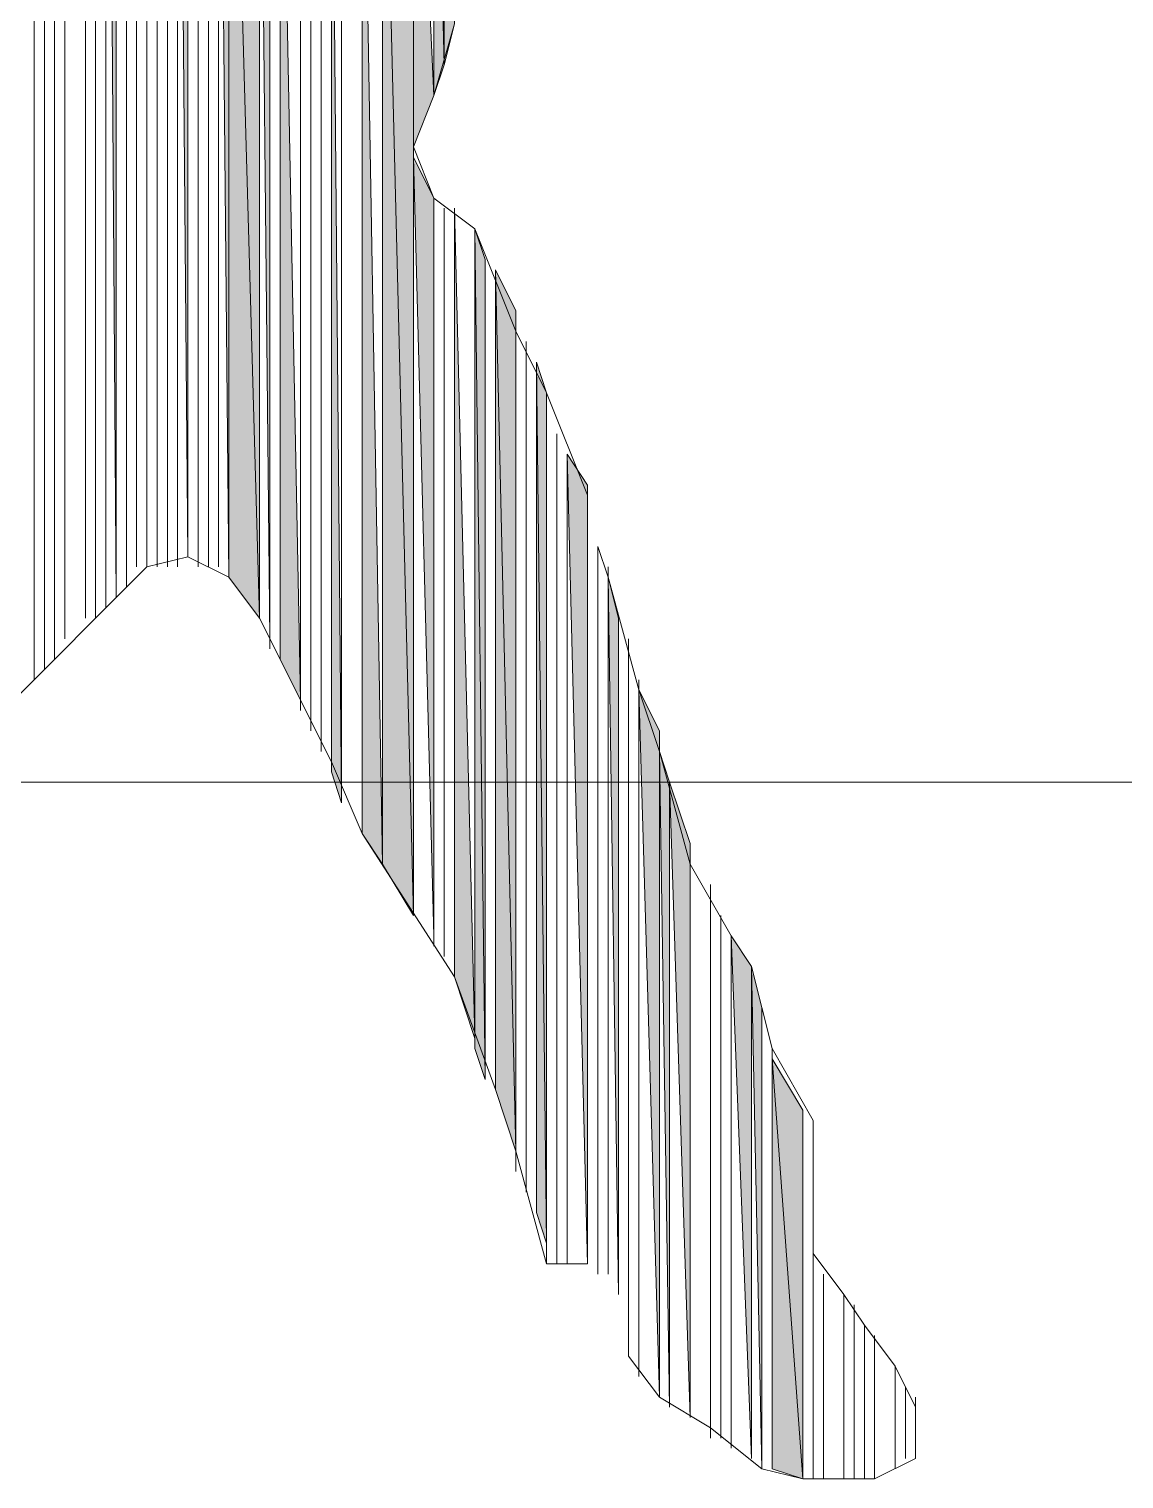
# Model space of a CAD drawing. Header units: millimetres. Extents: x -30643 to 86172, y -19411 to 63186.
# Drawn here: x 83852.7 to 83927.9, y -1754.7 to -1655.1 of the extents above; entities that cross this region are included whole.
import ezdxf

# ---------------------------------------------------------------- set-up
doc = ezdxf.new("R2010")
doc.units = ezdxf.units.MM

msp = doc.modelspace()

# ---------------------------------------------------------------- hatches: boundary and pattern name
h = msp.add_hatch(color=0)
h.dxf.hatch_style = 2
h.paths.add_polyline_path([(83858.666, -1694.141), (83858.666, -1595.626), (83857.963, -1592.107)])
h = msp.add_hatch(color=0)
h.dxf.hatch_style = 2
h.paths.add_polyline_path([(83863.592, -1691.326), (83863.592, -1611.81), (83862.888, -1608.292)])
h = msp.add_hatch(color=0)
h.dxf.hatch_style = 2
h.paths.add_polyline_path([(83866.407, -1692.733), (83866.407, -1620.255), (83865.703, -1617.44)])
h = msp.add_hatch(color=0)
h.dxf.hatch_style = 2
h.paths.add_polyline_path([(83866.407, -1692.733), (83868.518, -1695.548), (83866.407, -1620.958)])
h = msp.add_hatch(color=0)
h.dxf.hatch_style = 2
h.paths.add_polyline_path([(83868.518, -1695.548), (83868.518, -1626.588), (83866.407, -1620.958)])
h = msp.add_hatch(color=0)
h.dxf.hatch_style = 2
h.paths.add_polyline_path([(83869.222, -1696.956), (83869.222, -1628.699), (83868.518, -1626.588)])
h = msp.add_hatch(color=0)
h.dxf.hatch_style = 2
h.paths.add_polyline_path([(83880.48, -1659.661), (83881.184, -1657.549), (83880.48, -1628.699)])
h = msp.add_hatch(color=0)
h.dxf.hatch_style = 2
h.paths.add_polyline_path([(83881.184, -1657.549), (83881.888, -1654.735), (83881.184, -1628.699)])
h = msp.add_hatch(color=0)
h.dxf.hatch_style = 2
h.paths.add_polyline_path([(83869.925, -1698.363), (83871.333, -1701.178), (83869.925, -1629.402)])
h = msp.add_hatch(color=0)
h.dxf.hatch_style = 2
h.paths.add_polyline_path([(83879.073, -1715.955), (83879.073, -1629.402), (83876.962, -1630.81)])
h = msp.add_hatch(color=0)
h.dxf.hatch_style = 2
h.paths.add_polyline_path([(83879.073, -1663.179), (83880.48, -1659.661), (83879.073, -1629.402)])
h = msp.add_hatch(color=0)
h.dxf.hatch_style = 2
h.paths.add_polyline_path([(83876.962, -1712.437), (83879.073, -1715.955), (83876.962, -1630.81)])
h = msp.add_hatch(color=0)
h.dxf.hatch_style = 2
h.paths.add_polyline_path([(83873.444, -1706.103), (83874.147, -1708.214), (83873.444, -1631.514)])
h = msp.add_hatch(color=0)
h.dxf.hatch_style = 2
h.paths.add_polyline_path([(83875.555, -1710.326), (83876.962, -1712.437), (83875.555, -1631.514)])
h = msp.add_hatch(color=0)
h.dxf.hatch_style = 2
h.paths.add_polyline_path([(83880.48, -1717.362), (83880.48, -1666.697), (83879.073, -1663.883)])
h = msp.add_hatch(color=0)
h.dxf.hatch_style = 2
h.paths.add_polyline_path([(83881.888, -1720.177), (83883.295, -1724.399), (83881.888, -1667.401)])
h = msp.add_hatch(color=0)
h.dxf.hatch_style = 2
h.paths.add_polyline_path([(83883.295, -1725.103), (83883.999, -1727.214), (83883.295, -1668.808)])
h = msp.add_hatch(color=0)
h.dxf.hatch_style = 2
h.paths.add_polyline_path([(83883.999, -1727.214), (83883.999, -1670.919), (83883.295, -1668.808)])
h = msp.add_hatch(color=0)
h.dxf.hatch_style = 2
h.paths.add_polyline_path([(83884.702, -1727.917), (83886.11, -1732.14), (83884.702, -1671.623)])
h = msp.add_hatch(color=0)
h.dxf.hatch_style = 2
h.paths.add_polyline_path([(83886.11, -1732.14), (83886.11, -1674.438), (83884.702, -1671.623)])
h = msp.add_hatch(color=0)
h.dxf.hatch_style = 2
h.paths.add_polyline_path([(83887.517, -1736.362), (83888.221, -1738.473), (83887.517, -1677.956)])
h = msp.add_hatch(color=0)
h.dxf.hatch_style = 2
h.paths.add_polyline_path([(83888.221, -1738.473), (83888.221, -1680.067), (83887.517, -1677.956)])
h = msp.add_hatch(color=0)
h.dxf.hatch_style = 2
h.paths.add_polyline_path([(83891.036, -1739.88), (83891.036, -1686.4), (83889.628, -1684.289)])
h = msp.add_hatch(color=0)
h.dxf.hatch_style = 2
h.paths.add_polyline_path([(83891.036, -1739.88), (83891.036, -1689.215), (83891.036, -1687.104)])
h = msp.add_hatch(color=0)
h.dxf.hatch_style = 2
h.paths.add_polyline_path([(83893.147, -1741.991), (83893.147, -1695.548), (83892.443, -1692.733)])
h = msp.add_hatch(color=0)
h.dxf.hatch_style = 2
h.paths.add_polyline_path([(83893.85, -1741.991), (83893.85, -1746.213), (83893.85, -1696.956)])
h = msp.add_hatch(color=0)
h.dxf.hatch_style = 2
h.paths.add_polyline_path([(83895.961, -1749.028), (83895.961, -1703.289), (83894.554, -1700.474)])
h = msp.add_hatch(color=0)
h.dxf.hatch_style = 2
h.paths.add_polyline_path([(83896.665, -1749.731), (83896.665, -1706.807), (83895.961, -1704.696)])
h = msp.add_hatch(color=0)
h.dxf.hatch_style = 2
h.paths.add_polyline_path([(83898.072, -1750.435), (83898.072, -1711.029), (83896.665, -1706.807)])
h = msp.add_hatch(color=0)
h.dxf.hatch_style = 2
h.paths.add_polyline_path([(83902.294, -1753.25), (83902.294, -1719.473), (83900.887, -1717.362)])
h = msp.add_hatch(color=0)
h.dxf.hatch_style = 2
h.paths.add_polyline_path([(83902.998, -1753.954), (83902.998, -1722.288), (83902.294, -1719.473)])
h = msp.add_hatch(color=0)
h.dxf.hatch_style = 2
h.paths.add_polyline_path([(83903.702, -1753.954), (83905.813, -1754.657), (83903.702, -1725.806)])
h = msp.add_hatch(color=0)
h.dxf.hatch_style = 2
h.paths.add_polyline_path([(83905.813, -1754.657), (83905.813, -1729.325), (83903.702, -1725.806)])
h = msp.add_hatch(color=0)
h.dxf.hatch_style = 2
h.paths.add_polyline_path([(83906.516, -1739.176), (83906.516, -1733.547), (83906.516, -1730.732)])
h = msp.add_hatch(color=0)
h.dxf.hatch_style = 2
h.paths.add_polyline_path([(83913.553, -1753.25), (83913.553, -1751.139), (83913.553, -1749.028)])

# ---------------------------------------------------------------- linework, layer by layer
at = {"color": 0, "lineweight": 0}
for points in [[(83854.444, -1698.363), (83854.444, -1563.257)], [(83854.444, -1698.363), (83854.444, -1563.257)], [(83855.148, -1696.956), (83855.148, -1562.553)], [(83855.148, -1696.956), (83855.148, -1562.553)], [(83856.555, -1695.548), (83856.555, -1563.257)], [(83856.555, -1695.548), (83856.555, -1563.257)], [(83856.555, -1695.548), (83856.555, -1563.257)], [(83856.555, -1695.548), (83856.555, -1563.257)], [(83857.259, -1695.548), (83857.259, -1563.257)], [(83857.259, -1695.548), (83857.259, -1563.257)], [(83857.259, -1694.845), (83857.259, -1563.257)], [(83857.259, -1694.845), (83857.259, -1563.257)], [(83857.963, -1694.845), (83857.963, -1563.257)], [(83853.741, -1699.067), (83853.741, -1563.96)], [(83853.741, -1699.067), (83853.741, -1563.96)], [(83853.037, -1699.77), (83853.037, -1564.664)], [(83853.037, -1699.77), (83853.037, -1564.664)], [(83853.037, -1699.77), (83853.037, -1564.664)], [(83853.741, -1699.067), (83853.741, -1564.664)], [(83853.741, -1699.067), (83853.741, -1564.664)], [(83853.741, -1699.067), (83853.741, -1564.664)], [(83853.741, -1699.067), (83853.741, -1564.664)], [(83857.963, -1694.845), (83857.963, -1592.107)], [(83858.666, -1694.141), (83858.666, -1595.626), (83857.963, -1592.107)], [(83858.666, -1694.141), (83858.666, -1595.626)], [(83858.666, -1694.141), (83858.666, -1596.33)], [(83858.666, -1694.141), (83858.666, -1596.33)], [(83858.666, -1694.141), (83858.666, -1596.33)], [(83858.666, -1694.141), (83858.666, -1596.33)], [(83859.37, -1693.437), (83859.37, -1597.033)], [(83859.37, -1693.437), (83859.37, -1597.033)], [(83860.074, -1692.03), (83860.074, -1597.737)], [(83860.074, -1692.03), (83860.074, -1597.737)], [(83860.777, -1692.03), (83860.777, -1597.737)], [(83860.777, -1692.03), (83860.777, -1597.737)], [(83860.777, -1692.03), (83860.777, -1598.441)], [(83860.777, -1692.03), (83860.777, -1598.441)], [(83860.777, -1692.03), (83860.777, -1599.144)], [(83860.777, -1692.03), (83860.777, -1599.144)], [(83861.481, -1692.03), (83861.481, -1599.848)], [(83861.481, -1692.03), (83861.481, -1599.848)], [(83862.185, -1692.03), (83862.185, -1601.255)], [(83862.185, -1692.03), (83862.185, -1601.255)], [(83862.185, -1692.03), (83862.185, -1601.255)], [(83862.185, -1692.03), (83862.185, -1601.255)], [(83862.185, -1692.03), (83862.185, -1601.255)], [(83862.185, -1692.03), (83862.185, -1606.885)], [(83862.888, -1692.03), (83862.888, -1608.292)], [(83862.888, -1692.03), (83862.888, -1608.292)], [(83863.592, -1691.326), (83863.592, -1611.81), (83862.888, -1608.292)], [(83863.592, -1691.326), (83863.592, -1611.81)], [(83863.592, -1691.326), (83863.592, -1611.81)], [(83863.592, -1691.326), (83863.592, -1611.81)], [(83864.296, -1691.326), (83864.296, -1612.514)], [(83864.296, -1691.326), (83864.296, -1612.514)], [(83864.296, -1691.326), (83864.296, -1613.218)], [(83864.296, -1691.326), (83864.296, -1613.218)], [(83864.296, -1691.326), (83864.296, -1613.218)], [(83864.296, -1691.326), (83864.296, -1613.218)], [(83864.296, -1692.03), (83864.296, -1613.921)], [(83864.296, -1692.03), (83864.296, -1613.921)], [(83864.999, -1692.03), (83864.999, -1614.625)], [(83864.999, -1692.03), (83864.999, -1614.625)], [(83864.999, -1692.03), (83864.999, -1616.033)], [(83864.999, -1692.03), (83864.999, -1616.033)], [(83864.999, -1692.03), (83864.999, -1616.736)], [(83864.999, -1692.03), (83864.999, -1616.736)], [(83865.703, -1692.03), (83865.703, -1617.44)], [(83865.703, -1692.03), (83865.703, -1617.44)], [(83866.407, -1692.733), (83866.407, -1620.255), (83865.703, -1617.44)], [(83866.407, -1692.733), (83866.407, -1620.255)], [(83866.407, -1692.733), (83866.407, -1620.255)], [(83866.407, -1692.733), (83866.407, -1620.255)], [(83866.407, -1692.733), (83866.407, -1620.958)], [(83866.407, -1692.733), (83868.518, -1695.548), (83866.407, -1620.958)], [(83868.518, -1695.548), (83868.518, -1626.588), (83866.407, -1620.958)], [(83868.518, -1695.548), (83868.518, -1626.588)], [(83869.222, -1696.956), (83869.222, -1628.699), (83868.518, -1626.588)], [(83869.222, -1696.956), (83869.222, -1628.699)], [(83880.48, -1659.661), (83880.48, -1628.699)], [(83880.48, -1659.661), (83880.48, -1628.699)], [(83880.48, -1659.661), (83880.48, -1628.699)], [(83880.48, -1659.661), (83880.48, -1628.699)], [(83880.48, -1659.661), (83880.48, -1628.699)], [(83880.48, -1659.661), (83881.184, -1657.549), (83880.48, -1628.699)], [(83881.184, -1657.549), (83881.184, -1628.699)], [(83881.184, -1657.549), (83881.888, -1654.735), (83881.184, -1628.699)], [(83869.222, -1697.659), (83869.222, -1629.402)], [(83869.222, -1697.659), (83869.222, -1629.402)], [(83869.925, -1698.363), (83869.925, -1629.402)], [(83869.925, -1698.363), (83871.333, -1701.178), (83869.925, -1629.402)], [(83879.073, -1715.955), (83879.073, -1629.402), (83876.962, -1630.81)], [(83879.073, -1663.179), (83879.073, -1629.402)], [(83879.073, -1663.179), (83879.073, -1629.402)], [(83879.073, -1663.179), (83880.48, -1659.661), (83879.073, -1629.402)], [(83871.333, -1701.178), (83871.333, -1630.81)], [(83871.333, -1701.178), (83871.333, -1630.81)], [(83871.333, -1701.881), (83871.333, -1630.81)], [(83871.333, -1701.881), (83871.333, -1630.81)], [(83871.333, -1701.881), (83871.333, -1630.81)], [(83871.333, -1701.881), (83871.333, -1630.81)], [(83871.333, -1701.881), (83871.333, -1630.81)], [(83871.333, -1701.881), (83871.333, -1630.81)], [(83871.333, -1701.881), (83871.333, -1630.81)], [(83871.333, -1701.881), (83871.333, -1630.81)], [(83872.036, -1702.585), (83872.036, -1630.81)], [(83872.036, -1702.585), (83872.036, -1630.81)], [(83872.036, -1703.289), (83872.036, -1630.81)], [(83872.036, -1703.289), (83872.036, -1630.81)], [(83876.962, -1712.437), (83876.962, -1630.81)], [(83876.962, -1712.437), (83879.073, -1715.955), (83876.962, -1630.81)], [(83872.74, -1704.696), (83872.74, -1631.514)], [(83872.74, -1704.696), (83872.74, -1631.514)], [(83873.444, -1705.4), (83873.444, -1631.514)], [(83873.444, -1705.4), (83873.444, -1631.514)], [(83873.444, -1706.103), (83873.444, -1631.514)], [(83873.444, -1706.103), (83874.147, -1708.214), (83873.444, -1631.514)], [(83874.147, -1708.214), (83874.147, -1631.514)], [(83874.147, -1708.214), (83874.147, -1631.514)], [(83875.555, -1709.622), (83875.555, -1631.514)], [(83875.555, -1709.622), (83875.555, -1631.514)], [(83875.555, -1710.326), (83875.555, -1631.514)], [(83875.555, -1710.326), (83876.962, -1712.437), (83875.555, -1631.514)], [(83853.037, -1699.77), (83853.037, -1649.809)], [(83879.073, -1715.955), (83879.073, -1663.179)], [(83879.073, -1715.955), (83879.073, -1663.883)], [(83879.073, -1715.955), (83879.073, -1663.883)], [(83880.48, -1717.362), (83880.48, -1666.697), (83879.073, -1663.883)], [(83880.48, -1717.362), (83880.48, -1666.697)], [(83880.48, -1718.066), (83880.48, -1666.697)], [(83880.48, -1718.066), (83880.48, -1666.697)], [(83880.48, -1718.066), (83880.48, -1666.697)], [(83880.48, -1718.066), (83880.48, -1666.697)], [(83881.184, -1718.77), (83881.184, -1667.401)], [(83881.184, -1718.77), (83881.184, -1667.401)], [(83881.888, -1720.177), (83881.888, -1667.401)], [(83881.888, -1720.177), (83881.888, -1667.401)], [(83881.888, -1720.177), (83881.888, -1667.401)], [(83881.888, -1720.177), (83881.888, -1667.401)], [(83881.888, -1720.177), (83881.888, -1667.401)], [(83881.888, -1720.177), (83883.295, -1724.399), (83881.888, -1667.401)], [(83883.295, -1724.399), (83883.295, -1668.808)], [(83883.295, -1724.399), (83883.295, -1668.808)], [(83883.295, -1724.399), (83883.295, -1668.808)], [(83883.295, -1724.399), (83883.295, -1668.808)], [(83883.295, -1724.399), (83883.295, -1668.808)], [(83883.295, -1724.399), (83883.295, -1668.808)], [(83883.295, -1725.103), (83883.295, -1668.808)], [(83883.295, -1725.103), (83883.999, -1727.214), (83883.295, -1668.808)], [(83883.999, -1727.214), (83883.999, -1670.919), (83883.295, -1668.808)], [(83883.999, -1727.214), (83883.999, -1670.919)], [(83884.702, -1727.917), (83884.702, -1671.623)], [(83884.702, -1727.917), (83886.11, -1732.14), (83884.702, -1671.623)], [(83886.11, -1732.14), (83886.11, -1674.438), (83884.702, -1671.623)], [(83886.11, -1732.14), (83886.11, -1674.438)], [(83886.11, -1733.547), (83886.11, -1675.845)], [(83886.11, -1733.547), (83886.11, -1675.845)], [(83886.813, -1734.954), (83886.813, -1676.549)], [(83886.813, -1734.954), (83886.813, -1676.549)], [(83887.517, -1736.362), (83887.517, -1677.956)], [(83887.517, -1736.362), (83887.517, -1677.956)], [(83887.517, -1736.362), (83887.517, -1677.956)], [(83887.517, -1736.362), (83888.221, -1738.473), (83887.517, -1677.956)], [(83888.221, -1738.473), (83888.221, -1680.067), (83887.517, -1677.956)], [(83888.221, -1738.473), (83888.221, -1680.067)], [(83888.221, -1739.176), (83888.221, -1680.067)], [(83888.221, -1739.176), (83888.221, -1680.067)], [(83888.221, -1739.88), (83888.221, -1681.475)], [(83888.221, -1739.88), (83888.221, -1681.475)], [(83888.925, -1739.88), (83888.925, -1682.882)], [(83888.925, -1739.88), (83888.925, -1682.882)], [(83888.925, -1739.88), (83888.925, -1682.882)], [(83888.925, -1739.88), (83888.925, -1682.882)], [(83889.628, -1739.88), (83889.628, -1684.289)], [(83889.628, -1739.88), (83889.628, -1684.289)], [(83891.036, -1739.88), (83891.036, -1686.4), (83889.628, -1684.289)], [(83891.036, -1739.88), (83891.036, -1686.4)], [(83891.036, -1739.88), (83891.036, -1687.104)], [(83891.036, -1739.88), (83891.036, -1687.104)], [(83891.036, -1739.88), (83891.036, -1689.215), (83891.036, -1687.104)], [(83891.036, -1739.88), (83891.036, -1689.215)], [(83891.036, -1739.88), (83891.036, -1689.215)], [(83891.036, -1739.88), (83891.036, -1689.215)], [(83891.739, -1740.584), (83891.739, -1690.622)], [(83891.739, -1740.584), (83891.739, -1690.622)], [(83892.443, -1740.584), (83892.443, -1692.03)], [(83892.443, -1740.584), (83892.443, -1692.03)], [(83892.443, -1740.584), (83892.443, -1692.733)], [(83892.443, -1740.584), (83892.443, -1692.733)], [(83893.147, -1741.991), (83893.147, -1695.548), (83892.443, -1692.733)], [(83893.147, -1741.991), (83893.147, -1695.548)], [(83893.85, -1741.991), (83893.85, -1696.956)], [(83893.85, -1741.991), (83893.85, -1746.213), (83893.85, -1696.956)], [(83893.85, -1746.213), (83893.85, -1698.363)], [(83893.85, -1746.213), (83893.85, -1698.363)], [(83894.554, -1746.917), (83894.554, -1699.77)], [(83894.554, -1746.917), (83894.554, -1699.77)], [(83894.554, -1747.62), (83894.554, -1699.77)], [(83894.554, -1747.62), (83894.554, -1699.77)], [(83894.554, -1747.62), (83894.554, -1699.77)], [(83894.554, -1747.62), (83894.554, -1699.77)], [(83894.554, -1747.62), (83894.554, -1700.474)], [(83894.554, -1747.62), (83894.554, -1700.474)], [(83894.554, -1747.62), (83894.554, -1700.474)], [(83894.554, -1747.62), (83894.554, -1700.474)], [(83895.961, -1749.028), (83895.961, -1703.289), (83894.554, -1700.474)], [(83895.961, -1749.028), (83895.961, -1703.289)], [(83895.961, -1749.028), (83895.961, -1704.696)], [(83895.961, -1749.028), (83895.961, -1704.696)], [(83895.961, -1749.028), (83895.961, -1704.696)], [(83895.961, -1749.028), (83895.961, -1704.696)], [(83896.665, -1749.731), (83896.665, -1706.807), (83895.961, -1704.696)], [(83896.665, -1749.731), (83896.665, -1706.807)], [(83896.665, -1749.731), (83896.665, -1706.807)], [(83896.665, -1749.731), (83896.665, -1706.807)], [(83898.072, -1750.435), (83898.072, -1711.029), (83896.665, -1706.807)], [(83898.072, -1750.435), (83898.072, -1711.029)], [(83898.072, -1750.435), (83898.072, -1712.437)], [(83898.072, -1750.435), (83898.072, -1712.437)], [(83899.48, -1751.139), (83899.48, -1713.844)], [(83899.48, -1751.139), (83899.48, -1713.844)], [(83899.48, -1751.843), (83899.48, -1714.547)], [(83899.48, -1751.843), (83899.48, -1714.547)], [(83899.48, -1751.843), (83899.48, -1714.547)], [(83899.48, -1751.843), (83899.48, -1714.547)], [(83900.183, -1751.843), (83900.183, -1715.955)], [(83900.183, -1751.843), (83900.183, -1715.955)], [(83900.887, -1752.546), (83900.887, -1717.362)], [(83900.887, -1752.546), (83900.887, -1717.362)], [(83902.294, -1753.25), (83902.294, -1719.473), (83900.887, -1717.362)], [(83902.294, -1753.25), (83902.294, -1719.473)], [(83902.998, -1753.954), (83902.998, -1722.288), (83902.294, -1719.473)], [(83902.998, -1753.954), (83902.998, -1722.288)], [(83902.998, -1753.954), (83902.998, -1723.695)], [(83902.998, -1753.954), (83902.998, -1723.695)], [(83903.702, -1753.954), (83903.702, -1725.103)], [(83903.702, -1753.954), (83903.702, -1725.103)], [(83903.702, -1753.954), (83903.702, -1725.806)], [(83903.702, -1753.954), (83905.813, -1754.657), (83903.702, -1725.806)], [(83905.813, -1754.657), (83905.813, -1729.325), (83903.702, -1725.806)], [(83905.813, -1754.657), (83905.813, -1729.325)], [(83905.813, -1754.657), (83905.813, -1730.029)], [(83905.813, -1754.657), (83905.813, -1730.029)], [(83906.516, -1754.657), (83906.516, -1730.029)], [(83906.516, -1754.657), (83906.516, -1730.029)], [(83906.516, -1754.657), (83906.516, -1730.732)], [(83906.516, -1739.176), (83906.516, -1733.547), (83906.516, -1730.732)], [(83906.516, -1754.657), (83906.516, -1739.176)], [(83906.516, -1754.657), (83906.516, -1739.88)], [(83906.516, -1754.657), (83906.516, -1739.88)], [(83907.22, -1754.657), (83907.22, -1740.584)], [(83907.22, -1754.657), (83907.22, -1740.584)], [(83908.627, -1754.657), (83908.627, -1741.991)], [(83908.627, -1754.657), (83908.627, -1741.991)], [(83909.331, -1754.657), (83909.331, -1742.695)], [(83909.331, -1754.657), (83909.331, -1742.695)], [(83910.035, -1754.657), (83910.035, -1744.102)], [(83910.035, -1754.657), (83910.035, -1744.102)], [(83910.739, -1754.657), (83910.739, -1744.806)], [(83910.739, -1754.657), (83910.739, -1744.806)], [(83910.739, -1754.657), (83910.739, -1745.51)], [(83910.739, -1754.657), (83910.739, -1745.51)], [(83912.146, -1753.954), (83912.146, -1746.917)], [(83912.146, -1753.954), (83912.146, -1746.917)], [(83912.146, -1753.25), (83912.146, -1747.62)], [(83912.146, -1753.25), (83912.146, -1747.62)], [(83912.85, -1753.25), (83912.85, -1748.324)], [(83912.85, -1753.25), (83912.85, -1748.324)], [(83913.553, -1753.25), (83913.553, -1749.028)], [(83913.553, -1753.25), (83913.553, -1751.139), (83913.553, -1749.028)], [(83913.553, -1751.139), (83913.553, -1749.028)], [(83913.553, -1751.139), (83913.553, -1749.028)]]:
    msp.add_lwpolyline(points, close=True, dxfattribs=at)
for points in [[(83880.48, -1659.661), (83881.888, -1654.735)], [(83879.073, -1663.179), (83880.48, -1659.661)], [(83880.48, -1666.697), (83879.073, -1663.179)], [(83883.295, -1668.808), (83880.48, -1666.697)], [(83886.11, -1675.845), (83883.295, -1668.808)], [(83888.221, -1680.067), (83886.11, -1675.845)], [(83891.036, -1687.104), (83888.221, -1680.067)], [(83891.036, -1689.215), (83891.036, -1687.104)], [(83892.443, -1692.733), (83891.739, -1690.622)], [(83860.777, -1692.03), (83863.592, -1691.326)], [(83863.592, -1691.326), (83866.407, -1692.733)], [(83850.926, -1701.881), (83860.777, -1692.03)], [(83866.407, -1692.733), (83868.518, -1695.548)], [(83894.554, -1700.474), (83892.443, -1692.733)], [(83868.518, -1695.548), (83873.444, -1705.4)], [(83895.961, -1704.696), (83894.554, -1700.474)], [(83873.444, -1705.4), (83875.555, -1710.326)], [(83898.072, -1712.437), (83895.961, -1704.696)], [(79373.416, -1706.807), (84204.876, -1706.807)], [(83875.555, -1710.326), (83881.888, -1720.177)], [(83900.887, -1717.362), (83898.072, -1712.437)], [(83902.294, -1719.473), (83900.887, -1717.362)], [(83903.702, -1725.103), (83902.294, -1719.473)], [(83881.888, -1720.177), (83884.702, -1727.917)], [(83906.516, -1730.029), (83903.702, -1725.103)], [(83884.702, -1727.917), (83886.11, -1732.14)], [(83906.516, -1733.547), (83906.516, -1730.029)], [(83886.11, -1732.14), (83888.221, -1739.88)], [(83906.516, -1739.176), (83906.516, -1733.547)], [(83908.627, -1741.991), (83906.516, -1739.176)], [(83888.221, -1739.88), (83891.036, -1739.88)], [(83893.85, -1741.991), (83893.85, -1746.213)], [(83910.035, -1744.102), (83908.627, -1741.991)], [(83912.146, -1746.917), (83910.035, -1744.102)], [(83893.85, -1746.213), (83895.961, -1749.028)], [(83913.553, -1749.731), (83912.146, -1746.917)], [(83895.961, -1749.028), (83899.48, -1751.139)], [(83913.553, -1753.25), (83913.553, -1749.731)], [(83899.48, -1751.139), (83902.998, -1753.954)], [(83910.739, -1754.657), (83913.553, -1753.25)], [(83902.998, -1753.954), (83905.813, -1754.657)], [(83905.813, -1754.657), (83910.739, -1754.657)]]:
    msp.add_lwpolyline(points, dxfattribs=at)

doc.saveas('drawing.dxf')
